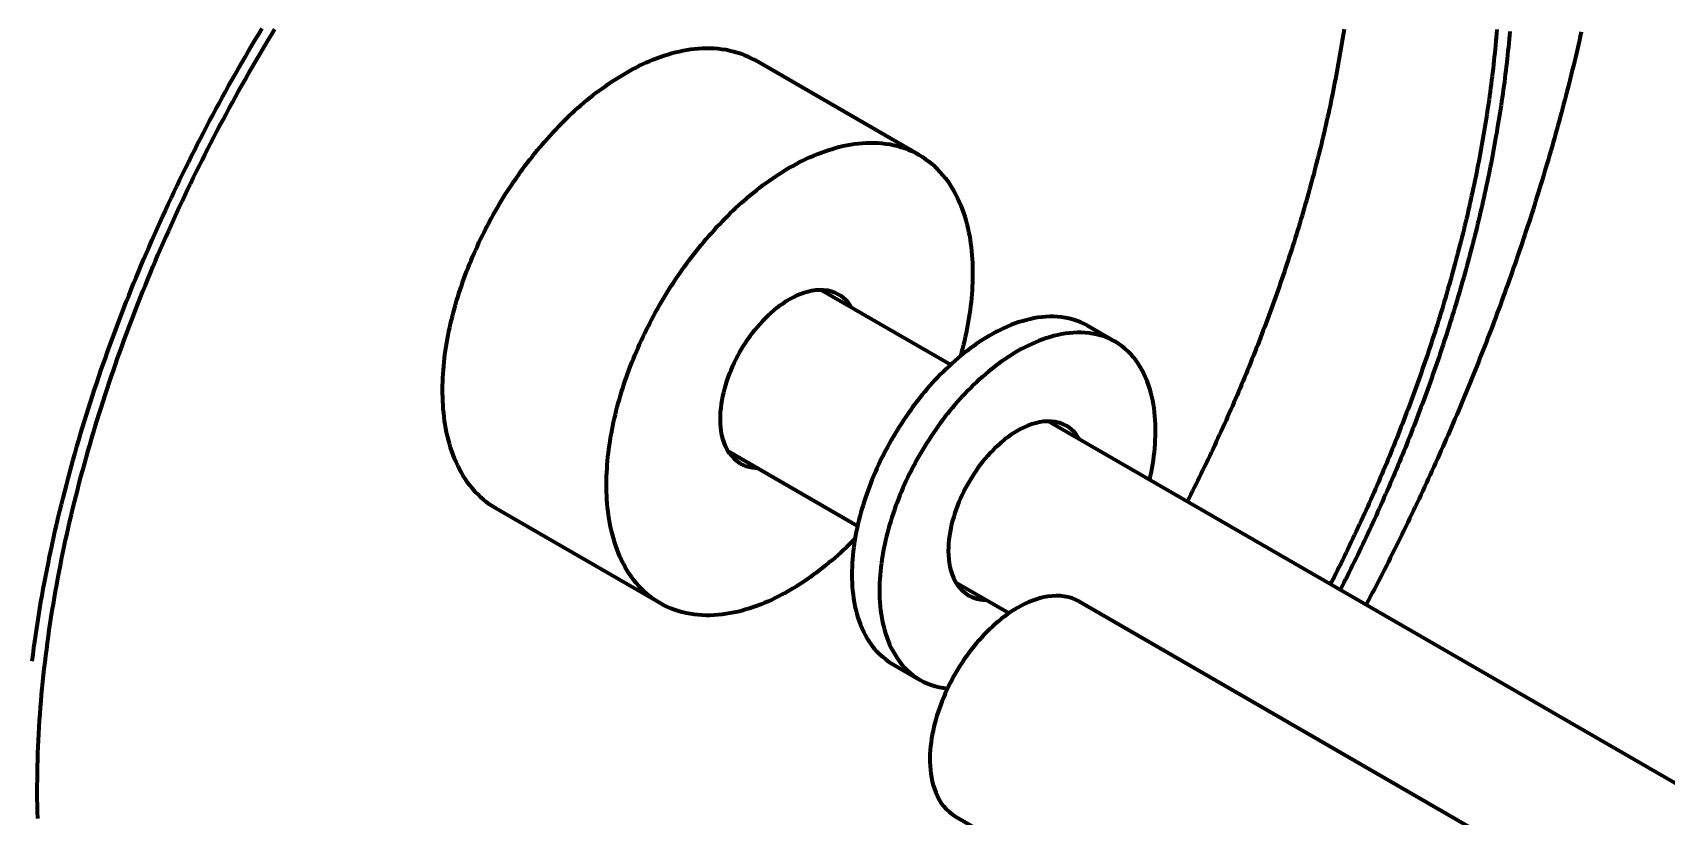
# Model space of a CAD drawing. Header units: millimetres. Extents: x 0 to 841, y 0 to 594.
# Drawn here: x 355.17 to 388.65, y 206.34 to 222.4 of the extents above; entities that cross this region are included whole.
import ezdxf

# ---------------------------------------------------------------- set-up
doc = ezdxf.new("R2010")
doc.units = ezdxf.units.MM
doc.layers.add('01-VISIBLE', color=7, linetype='CONTINUOUS', lineweight=70)

msp = doc.modelspace()

# ---------------------------------------------------------------- linework, layer by layer
at = {"layer": '01-VISIBLE'}
for p, q in [((373.332, 219.896), (369.973, 221.835)), ((371.319, 217.132), (373.979, 215.597)), ((376.785, 216.396), (377.351, 216.069)), ((375.991, 214.435), (425.799, 185.679)), ((369.414, 213.833), (372.074, 212.297)), ((368.027, 210.708), (364.668, 212.647)), ((374.086, 211.136), (375.178, 210.505)), ((376.621, 210.741), (424.334, 183.194)), ((372.785, 209.467), (373.351, 209.141)), ((374.081, 206.341), (422.095, 178.62))]:
    msp.add_line(p, q, dxfattribs=at)
for points in [[(355.16, 209.521), (355.177, 209.656), (355.195, 209.791), (355.214, 209.926), (355.233, 210.061), (355.253, 210.196), (355.274, 210.33), (355.295, 210.465), (355.317, 210.599), (355.34, 210.734), (355.364, 210.868), (355.388, 211.002), (355.412, 211.136), (355.438, 211.27), (355.464, 211.403), (355.491, 211.537), (355.518, 211.67), (355.546, 211.804), (355.575, 211.937), (355.604, 212.07), (355.634, 212.203), (355.664, 212.335), (355.695, 212.468), (355.727, 212.601), (355.759, 212.733), (355.792, 212.865), (355.826, 212.997), (355.86, 213.129), (355.894, 213.261), (355.93, 213.392), (355.965, 213.524), (356.002, 213.655), (356.039, 213.786), (356.076, 213.917), (356.114, 214.048), (356.153, 214.178), (356.192, 214.309), (356.232, 214.439), (356.272, 214.569), (356.313, 214.699), (356.355, 214.829), (356.396, 214.958), (356.439, 215.088), (356.482, 215.217), (356.525, 215.346), (356.569, 215.475), (356.614, 215.604), (356.659, 215.732), (356.705, 215.861), (356.751, 215.989), (356.797, 216.117), (356.844, 216.245), (356.892, 216.372), (356.94, 216.5), (356.989, 216.627), (357.038, 216.754), (357.088, 216.881), (357.138, 217.007), (357.188, 217.134), (357.239, 217.26), (357.291, 217.386), (357.343, 217.512), (357.396, 217.638), (357.449, 217.763), (357.502, 217.889), (357.556, 218.014), (357.61, 218.138), (357.665, 218.263), (357.721, 218.388), (357.777, 218.512), (357.833, 218.636), (357.89, 218.76), (357.947, 218.883), (358.005, 219.007), (358.063, 219.13), (358.121, 219.253), (358.18, 219.375), (358.24, 219.498), (358.3, 219.62), (358.36, 219.742), (358.421, 219.864), (358.483, 219.986), (358.544, 220.107), (358.607, 220.228), (358.669, 220.349), (358.732, 220.47), (358.796, 220.591), (358.86, 220.711), (358.924, 220.831), (358.989, 220.951), (359.054, 221.07), (359.12, 221.189), (359.186, 221.308), (359.253, 221.427), (359.32, 221.546), (359.387, 221.664), (359.455, 221.782), (359.524, 221.9), (359.592, 222.018), (359.661, 222.135), (359.731, 222.252), (359.801, 222.369), (359.872, 222.486)], [(355.274, 206.298), (355.27, 206.432), (355.267, 206.565), (355.265, 206.699), (355.265, 206.833), (355.265, 206.966), (355.266, 207.1), (355.267, 207.234), (355.27, 207.367), (355.274, 207.501), (355.278, 207.635), (355.283, 207.768), (355.289, 207.902), (355.296, 208.035), (355.304, 208.169), (355.312, 208.302), (355.322, 208.436), (355.332, 208.569), (355.343, 208.702), (355.354, 208.835), (355.367, 208.968), (355.38, 209.101), (355.394, 209.234), (355.408, 209.367), (355.424, 209.5), (355.44, 209.633), (355.457, 209.765), (355.474, 209.898), (355.492, 210.03), (355.511, 210.163), (355.531, 210.295), (355.551, 210.427), (355.572, 210.559), (355.594, 210.691), (355.616, 210.823), (355.639, 210.954), (355.663, 211.086), (355.687, 211.218), (355.712, 211.349), (355.738, 211.48), (355.764, 211.611), (355.791, 211.742), (355.818, 211.873), (355.846, 212.004), (355.875, 212.134), (355.904, 212.265), (355.934, 212.395), (355.965, 212.525), (355.996, 212.655), (356.028, 212.785), (356.06, 212.915), (356.093, 213.044), (356.126, 213.174), (356.16, 213.303), (356.195, 213.432), (356.23, 213.561), (356.266, 213.69), (356.302, 213.819), (356.339, 213.947), (356.376, 214.075), (356.414, 214.204), (356.453, 214.332), (356.492, 214.46), (356.531, 214.587), (356.571, 214.715), (356.612, 214.842), (356.653, 214.969), (356.695, 215.096), (356.737, 215.223), (356.78, 215.35), (356.823, 215.476), (356.867, 215.603), (356.911, 215.729), (356.956, 215.855), (357.001, 215.981), (357.047, 216.106), (357.093, 216.232), (357.14, 216.357), (357.187, 216.482), (357.235, 216.607), (357.283, 216.732), (357.331, 216.856), (357.381, 216.98), (357.43, 217.105), (357.48, 217.228), (357.531, 217.352), (357.582, 217.476), (357.634, 217.599), (357.686, 217.722), (357.738, 217.845), (357.791, 217.968), (357.845, 218.09), (357.899, 218.213), (357.953, 218.335), (358.008, 218.457), (358.063, 218.579), (358.119, 218.7), (358.175, 218.821), (358.231, 218.943), (358.289, 219.063), (358.346, 219.184), (358.404, 219.305), (358.462, 219.425), (358.521, 219.545), (358.581, 219.665), (358.64, 219.784), (358.701, 219.904), (358.761, 220.023), (358.822, 220.142), (358.884, 220.26), (358.946, 220.379), (359.008, 220.497), (359.071, 220.615), (359.134, 220.733), (359.198, 220.85), (359.262, 220.968), (359.326, 221.085), (359.391, 221.202), (359.457, 221.318), (359.522, 221.435), (359.589, 221.551), (359.655, 221.667), (359.722, 221.782), (359.79, 221.898), (359.858, 222.013), (359.926, 222.128), (359.995, 222.243), (360.064, 222.357), (360.133, 222.471)], [(382.042, 222.474), (382.03, 222.395), (382.018, 222.316), (382.005, 222.237), (381.992, 222.158), (381.979, 222.079), (381.966, 222), (381.952, 221.921), (381.938, 221.843), (381.924, 221.764), (381.91, 221.685), (381.895, 221.606), (381.881, 221.528), (381.866, 221.449), (381.85, 221.371), (381.835, 221.292), (381.819, 221.214), (381.804, 221.135), (381.787, 221.057), (381.771, 220.979), (381.755, 220.9), (381.738, 220.822), (381.721, 220.744), (381.704, 220.666), (381.686, 220.588), (381.668, 220.51), (381.651, 220.432), (381.632, 220.354), (381.614, 220.276), (381.596, 220.198), (381.577, 220.12), (381.558, 220.043), (381.539, 219.965), (381.52, 219.887), (381.5, 219.81), (381.48, 219.732), (381.46, 219.655), (381.44, 219.577), (381.42, 219.5), (381.399, 219.423), (381.378, 219.345), (381.357, 219.268), (381.336, 219.191), (381.315, 219.114), (381.293, 219.037), (381.271, 218.96), (381.249, 218.883), (381.227, 218.806), (381.205, 218.729), (381.182, 218.653), (381.159, 218.576), (381.136, 218.499), (381.113, 218.423), (381.09, 218.346), (381.066, 218.27), (381.042, 218.193), (381.018, 218.117), (380.994, 218.041), (380.97, 217.965), (380.945, 217.888), (380.921, 217.812), (380.896, 217.736), (380.871, 217.66), (380.846, 217.584), (380.82, 217.509), (380.795, 217.433), (380.769, 217.357), (380.743, 217.281), (380.717, 217.206), (380.69, 217.13), (380.664, 217.055), (380.637, 216.979), (380.61, 216.904), (380.583, 216.829), (380.556, 216.753), (380.528, 216.678), (380.501, 216.603), (380.473, 216.528), (380.445, 216.453), (380.417, 216.378), (380.388, 216.304), (380.36, 216.229), (380.331, 216.154), (380.302, 216.08), (380.273, 216.005), (380.244, 215.931), (380.215, 215.856), (380.185, 215.782), (380.155, 215.707), (380.125, 215.633), (380.095, 215.559), (380.065, 215.485), (380.035, 215.411), (380.004, 215.337), (379.973, 215.263), (379.943, 215.189), (379.911, 215.116), (379.88, 215.042), (379.849, 214.969), (379.817, 214.895), (379.785, 214.822), (379.754, 214.748), (379.721, 214.675), (379.689, 214.602), (379.657, 214.529), (379.624, 214.456), (379.591, 214.383), (379.559, 214.31), (379.525, 214.237), (379.492, 214.164), (379.459, 214.091), (379.425, 214.019), (379.392, 213.946), (379.358, 213.874), (379.324, 213.801), (379.289, 213.729), (379.255, 213.657), (379.221, 213.584), (379.186, 213.512), (379.151, 213.44), (379.116, 213.368), (379.081, 213.297), (379.046, 213.225), (379.01, 213.153), (378.974, 213.081), (378.939, 213.01), (378.903, 212.938), (378.867, 212.867), (378.83, 212.796)], [(385.174, 222.463), (385.167, 222.383), (385.16, 222.303), (385.153, 222.223), (385.145, 222.144), (385.138, 222.064), (385.13, 221.984), (385.121, 221.904), (385.113, 221.825), (385.104, 221.745), (385.095, 221.666), (385.086, 221.586), (385.076, 221.507), (385.066, 221.427), (385.056, 221.348), (385.046, 221.268), (385.035, 221.189), (385.024, 221.109), (385.013, 221.03), (385.002, 220.951), (384.99, 220.872), (384.978, 220.792), (384.966, 220.713), (384.954, 220.634), (384.941, 220.555), (384.929, 220.476), (384.915, 220.397), (384.902, 220.318), (384.889, 220.239), (384.875, 220.16), (384.861, 220.081), (384.847, 220.002), (384.832, 219.923), (384.817, 219.845), (384.802, 219.766), (384.787, 219.687), (384.772, 219.609), (384.756, 219.53), (384.74, 219.452), (384.724, 219.373), (384.708, 219.295), (384.691, 219.216), (384.674, 219.138), (384.657, 219.06), (384.64, 218.982), (384.623, 218.903), (384.605, 218.825), (384.587, 218.747), (384.569, 218.669), (384.551, 218.591), (384.532, 218.513), (384.514, 218.435), (384.495, 218.358), (384.476, 218.28), (384.456, 218.202), (384.437, 218.124), (384.417, 218.047), (384.397, 217.969), (384.377, 217.892), (384.356, 217.814), (384.336, 217.737), (384.315, 217.659), (384.294, 217.582), (384.273, 217.505), (384.251, 217.428), (384.23, 217.351), (384.208, 217.274), (384.186, 217.197), (384.164, 217.12), (384.141, 217.043), (384.119, 216.966), (384.096, 216.889), (384.073, 216.812), (384.05, 216.736), (384.026, 216.659), (384.003, 216.582), (383.979, 216.506), (383.955, 216.43), (383.931, 216.353), (383.907, 216.277), (383.882, 216.201), (383.857, 216.124), (383.832, 216.048), (383.807, 215.972), (383.782, 215.896), (383.757, 215.82), (383.731, 215.744), (383.705, 215.669), (383.679, 215.593), (383.653, 215.517), (383.627, 215.441), (383.6, 215.366), (383.573, 215.29), (383.546, 215.215), (383.519, 215.14), (383.492, 215.064), (383.464, 214.989), (383.437, 214.914), (383.409, 214.839), (383.381, 214.764), (383.353, 214.689), (383.324, 214.614), (383.296, 214.539), (383.267, 214.464), (383.238, 214.389), (383.209, 214.315), (383.18, 214.24), (383.151, 214.166), (383.121, 214.091), (383.091, 214.017), (383.061, 213.943), (383.031, 213.868), (383.001, 213.794), (382.971, 213.72), (382.94, 213.646), (382.909, 213.572), (382.878, 213.498), (382.847, 213.424), (382.816, 213.351), (382.784, 213.277), (382.753, 213.203), (382.721, 213.13), (382.689, 213.056), (382.657, 212.983), (382.625, 212.91), (382.592, 212.837), (382.56, 212.763), (382.527, 212.69), (382.494, 212.617), (382.461, 212.544), (382.428, 212.471), (382.394, 212.399), (382.361, 212.326), (382.327, 212.253), (382.293, 212.181), (382.259, 212.108), (382.225, 212.036), (382.19, 211.963), (382.156, 211.891), (382.121, 211.819), (382.086, 211.747), (382.051, 211.675), (382.016, 211.603), (381.98, 211.531), (381.945, 211.459), (381.909, 211.388), (381.873, 211.316), (381.837, 211.244), (381.801, 211.173), (381.765, 211.102)], [(385.441, 222.424), (385.434, 222.344), (385.426, 222.264), (385.418, 222.185), (385.41, 222.105), (385.402, 222.025), (385.394, 221.945), (385.385, 221.866), (385.376, 221.786), (385.366, 221.706), (385.357, 221.627), (385.347, 221.547), (385.337, 221.468), (385.327, 221.388), (385.316, 221.309), (385.305, 221.229), (385.294, 221.15), (385.283, 221.07), (385.271, 220.991), (385.259, 220.912), (385.247, 220.833), (385.235, 220.753), (385.222, 220.674), (385.21, 220.595), (385.197, 220.516), (385.183, 220.437), (385.17, 220.358), (385.156, 220.279), (385.142, 220.2), (385.128, 220.121), (385.114, 220.042), (385.099, 219.963), (385.084, 219.884), (385.069, 219.806), (385.054, 219.727), (385.038, 219.648), (385.022, 219.57), (385.006, 219.491), (384.99, 219.413), (384.974, 219.334), (384.957, 219.256), (384.94, 219.177), (384.923, 219.099), (384.906, 219.021), (384.888, 218.942), (384.871, 218.864), (384.853, 218.786), (384.835, 218.708), (384.816, 218.63), (384.798, 218.552), (384.779, 218.474), (384.76, 218.396), (384.741, 218.318), (384.721, 218.241), (384.702, 218.163), (384.682, 218.085), (384.662, 218.007), (384.642, 217.93), (384.621, 217.852), (384.601, 217.775), (384.58, 217.697), (384.559, 217.62), (384.537, 217.543), (384.516, 217.465), (384.494, 217.388), (384.473, 217.311), (384.451, 217.234), (384.428, 217.157), (384.406, 217.08), (384.383, 217.003), (384.361, 216.926), (384.338, 216.849), (384.314, 216.773), (384.291, 216.696), (384.268, 216.619), (384.244, 216.543), (384.22, 216.466), (384.196, 216.39), (384.171, 216.313), (384.147, 216.237), (384.122, 216.161), (384.097, 216.084), (384.072, 216.008), (384.047, 215.932), (384.022, 215.856), (383.996, 215.78), (383.97, 215.704), (383.944, 215.628), (383.918, 215.553), (383.892, 215.477), (383.865, 215.401), (383.839, 215.326), (383.812, 215.25), (383.785, 215.175), (383.758, 215.099), (383.73, 215.024), (383.703, 214.949), (383.675, 214.873), (383.647, 214.798), (383.619, 214.723), (383.591, 214.648), (383.562, 214.573), (383.534, 214.498), (383.505, 214.423), (383.476, 214.349), (383.447, 214.274), (383.417, 214.199), (383.388, 214.125), (383.358, 214.05), (383.329, 213.976), (383.299, 213.901), (383.268, 213.827), (383.238, 213.753), (383.208, 213.679), (383.177, 213.605), (383.146, 213.531), (383.115, 213.457), (383.084, 213.383), (383.053, 213.309), (383.021, 213.235), (382.99, 213.162), (382.958, 213.088), (382.926, 213.014), (382.894, 212.941), (382.861, 212.868), (382.829, 212.794), (382.796, 212.721), (382.764, 212.648), (382.731, 212.575), (382.698, 212.502), (382.664, 212.429), (382.631, 212.356), (382.597, 212.283), (382.563, 212.21), (382.53, 212.138), (382.495, 212.065), (382.461, 211.993), (382.427, 211.92), (382.392, 211.848), (382.358, 211.776), (382.323, 211.703), (382.288, 211.631), (382.253, 211.559), (382.217, 211.487), (382.182, 211.415), (382.146, 211.344), (382.11, 211.272), (382.074, 211.2), (382.038, 211.129), (382.002, 211.057), (381.966, 210.986)], [(386.904, 222.418), (386.884, 222.33), (386.864, 222.243), (386.844, 222.155), (386.824, 222.068), (386.803, 221.98), (386.783, 221.893), (386.762, 221.806), (386.741, 221.718), (386.719, 221.631), (386.698, 221.544), (386.676, 221.457), (386.654, 221.369), (386.632, 221.282), (386.61, 221.195), (386.588, 221.108), (386.565, 221.021), (386.542, 220.935), (386.519, 220.848), (386.496, 220.761), (386.473, 220.674), (386.449, 220.587), (386.426, 220.501), (386.402, 220.414), (386.378, 220.328), (386.354, 220.241), (386.329, 220.155), (386.305, 220.068), (386.28, 219.982), (386.255, 219.896), (386.23, 219.809), (386.204, 219.723), (386.179, 219.637), (386.153, 219.551), (386.128, 219.465), (386.102, 219.379), (386.075, 219.293), (386.049, 219.207), (386.023, 219.121), (385.996, 219.036), (385.969, 218.95), (385.942, 218.864), (385.915, 218.779), (385.888, 218.693), (385.86, 218.607), (385.833, 218.522), (385.805, 218.437), (385.777, 218.351), (385.748, 218.266), (385.72, 218.181), (385.692, 218.096), (385.663, 218.01), (385.634, 217.925), (385.605, 217.84), (385.576, 217.755), (385.547, 217.67), (385.517, 217.586), (385.488, 217.501), (385.458, 217.416), (385.428, 217.331), (385.398, 217.247), (385.367, 217.162), (385.337, 217.078), (385.306, 216.993), (385.275, 216.909), (385.245, 216.825), (385.213, 216.74), (385.182, 216.656), (385.151, 216.572), (385.119, 216.488), (385.088, 216.404), (385.056, 216.32), (385.024, 216.236), (384.991, 216.152), (384.959, 216.068), (384.927, 215.985), (384.894, 215.901), (384.861, 215.817), (384.828, 215.734), (384.795, 215.65), (384.762, 215.567), (384.728, 215.483), (384.695, 215.4), (384.661, 215.317), (384.627, 215.234), (384.593, 215.15), (384.559, 215.067), (384.525, 214.984), (384.49, 214.901), (384.455, 214.819), (384.421, 214.736), (384.386, 214.653), (384.351, 214.57), (384.315, 214.488), (384.28, 214.405), (384.244, 214.323), (384.209, 214.24), (384.173, 214.158), (384.137, 214.076), (384.101, 213.993), (384.065, 213.911), (384.028, 213.829), (383.992, 213.747), (383.955, 213.665), (383.918, 213.583), (383.881, 213.501), (383.844, 213.419), (383.807, 213.338), (383.769, 213.256), (383.732, 213.174), (383.694, 213.093), (383.656, 213.012), (383.618, 212.93), (383.58, 212.849), (383.541, 212.768), (383.503, 212.686), (383.464, 212.605), (383.426, 212.524), (383.387, 212.443), (383.348, 212.362), (383.309, 212.281), (383.269, 212.201), (383.23, 212.12), (383.19, 212.039), (383.151, 211.959), (383.111, 211.878), (383.071, 211.798), (383.031, 211.718), (382.99, 211.637), (382.95, 211.557), (382.909, 211.477), (382.869, 211.397), (382.828, 211.317), (382.787, 211.237), (382.746, 211.157), (382.704, 211.077), (382.663, 210.998), (382.621, 210.918), (382.58, 210.838), (382.538, 210.759), (382.496, 210.679)], [(364.668, 212.647), (364.6, 212.688), (364.533, 212.733), (364.469, 212.781), (364.407, 212.831), (364.347, 212.884), (364.289, 212.94), (364.234, 212.998), (364.181, 213.058), (364.131, 213.121), (364.083, 213.185), (364.037, 213.251), (363.994, 213.318), (363.954, 213.388), (363.916, 213.458), (363.88, 213.53), (363.846, 213.602), (363.815, 213.676), (363.786, 213.751), (363.759, 213.826), (363.734, 213.902), (363.711, 213.979), (363.69, 214.057), (363.671, 214.134), (363.653, 214.213), (363.638, 214.291), (363.624, 214.37), (363.612, 214.449), (363.602, 214.529), (363.593, 214.608), (363.585, 214.688), (363.579, 214.768), (363.575, 214.848), (363.572, 214.928), (363.57, 215.008), (363.57, 215.088), (363.57, 215.168), (363.572, 215.249), (363.576, 215.329), (363.58, 215.409), (363.586, 215.489), (363.593, 215.568), (363.6, 215.648), (363.609, 215.728), (363.619, 215.807), (363.63, 215.887), (363.642, 215.966), (363.655, 216.045), (363.669, 216.124), (363.684, 216.203), (363.7, 216.281), (363.716, 216.36), (363.734, 216.438), (363.752, 216.516), (363.771, 216.594), (363.791, 216.671), (363.812, 216.748), (363.834, 216.826), (363.856, 216.903), (363.88, 216.979), (363.904, 217.056), (363.929, 217.132), (363.954, 217.208), (363.98, 217.283), (364.007, 217.359), (364.035, 217.434), (364.063, 217.509), (364.093, 217.584), (364.122, 217.658), (364.153, 217.732), (364.184, 217.806), (364.216, 217.879), (364.248, 217.953), (364.282, 218.026), (364.315, 218.098), (364.35, 218.171), (364.385, 218.243), (364.421, 218.314), (364.457, 218.386), (364.494, 218.457), (364.532, 218.528), (364.57, 218.598), (364.609, 218.668), (364.648, 218.738), (364.688, 218.807), (364.729, 218.876), (364.77, 218.945), (364.812, 219.013), (364.855, 219.081), (364.898, 219.149), (364.941, 219.216), (364.986, 219.283), (365.03, 219.349), (365.076, 219.415), (365.122, 219.481), (365.168, 219.546), (365.216, 219.611), (365.263, 219.675), (365.312, 219.739), (365.361, 219.802), (365.41, 219.865), (365.46, 219.928), (365.511, 219.99), (365.562, 220.052), (365.614, 220.113), (365.666, 220.173), (365.719, 220.233), (365.773, 220.293), (365.827, 220.352), (365.882, 220.411), (365.937, 220.468), (365.993, 220.526), (366.05, 220.583), (366.107, 220.639), (366.165, 220.694), (366.223, 220.749), (366.282, 220.803), (366.341, 220.857), (366.402, 220.91), (366.462, 220.962), (366.524, 221.014), (366.586, 221.064), (366.648, 221.114), (366.712, 221.164), (366.776, 221.212), (366.84, 221.259), (366.905, 221.306), (366.971, 221.352), (367.037, 221.397), (367.105, 221.441), (367.172, 221.483), (367.241, 221.525), (367.309, 221.566), (367.379, 221.606), (367.449, 221.644), (367.52, 221.682), (367.592, 221.718), (367.664, 221.753), (367.737, 221.786), (367.81, 221.818), (367.884, 221.849), (367.959, 221.878), (368.034, 221.905), (368.11, 221.931), (368.186, 221.955), (368.263, 221.978), (368.341, 221.998), (368.419, 222.017), (368.497, 222.033), (368.576, 222.048), (368.655, 222.06), (368.735, 222.069), (368.814, 222.077), (368.894, 222.082), (368.975, 222.084), (369.055, 222.083), (369.135, 222.08), (369.215, 222.073), (369.294, 222.064), (369.373, 222.052), (369.452, 222.036), (369.53, 222.017), (369.607, 221.995), (369.683, 221.97), (369.758, 221.941), (369.831, 221.909), (369.903, 221.874), (369.973, 221.835)], [(368.027, 210.708), (367.959, 210.749), (367.892, 210.794), (367.828, 210.842), (367.765, 210.892), (367.705, 210.945), (367.648, 211.001), (367.592, 211.059), (367.54, 211.119), (367.489, 211.181), (367.441, 211.246), (367.396, 211.312), (367.353, 211.379), (367.313, 211.448), (367.274, 211.519), (367.239, 211.59), (367.205, 211.663), (367.174, 211.737), (367.145, 211.812), (367.118, 211.887), (367.093, 211.963), (367.07, 212.04), (367.049, 212.117), (367.03, 212.195), (367.012, 212.273), (366.997, 212.352), (366.983, 212.431), (366.971, 212.51), (366.96, 212.59), (366.951, 212.669), (366.944, 212.749), (366.938, 212.829), (366.934, 212.909), (366.93, 212.989), (366.929, 213.069), (366.928, 213.149), (366.929, 213.229), (366.931, 213.309), (366.935, 213.389), (366.939, 213.469), (366.945, 213.549), (366.951, 213.629), (366.959, 213.709), (366.968, 213.789), (366.978, 213.868), (366.989, 213.947), (367.001, 214.027), (367.014, 214.106), (367.028, 214.185), (367.043, 214.263), (367.058, 214.342), (367.075, 214.42), (367.093, 214.499), (367.111, 214.577), (367.13, 214.654), (367.15, 214.732), (367.171, 214.809), (367.193, 214.886), (367.215, 214.963), (367.238, 215.04), (367.263, 215.116), (367.287, 215.193), (367.313, 215.269), (367.339, 215.344), (367.366, 215.42), (367.394, 215.495), (367.422, 215.57), (367.451, 215.644), (367.481, 215.719), (367.512, 215.793), (367.543, 215.867), (367.575, 215.94), (367.607, 216.014), (367.64, 216.086), (367.674, 216.159), (367.709, 216.231), (367.744, 216.303), (367.78, 216.375), (367.816, 216.447), (367.853, 216.518), (367.89, 216.588), (367.929, 216.659), (367.968, 216.729), (368.007, 216.799), (368.047, 216.868), (368.088, 216.937), (368.129, 217.006), (368.171, 217.074), (368.213, 217.142), (368.256, 217.21), (368.3, 217.277), (368.344, 217.344), (368.389, 217.41), (368.435, 217.476), (368.481, 217.542), (368.527, 217.607), (368.574, 217.672), (368.622, 217.736), (368.67, 217.8), (368.719, 217.863), (368.769, 217.926), (368.819, 217.989), (368.87, 218.051), (368.921, 218.113), (368.973, 218.174), (369.025, 218.234), (369.078, 218.294), (369.132, 218.354), (369.186, 218.413), (369.241, 218.471), (369.296, 218.529), (369.352, 218.587), (369.408, 218.643), (369.466, 218.7), (369.523, 218.755), (369.582, 218.81), (369.641, 218.864), (369.7, 218.918), (369.76, 218.971), (369.821, 219.023), (369.883, 219.074), (369.945, 219.125), (370.007, 219.175), (370.071, 219.224), (370.134, 219.273), (370.199, 219.32), (370.264, 219.367), (370.33, 219.413), (370.396, 219.458), (370.463, 219.501), (370.531, 219.544), (370.599, 219.586), (370.668, 219.627), (370.738, 219.667), (370.808, 219.705), (370.879, 219.743), (370.951, 219.779), (371.023, 219.813), (371.095, 219.847), (371.169, 219.879), (371.243, 219.91), (371.318, 219.939), (371.393, 219.966), (371.469, 219.992), (371.545, 220.016), (371.622, 220.039), (371.699, 220.059), (371.777, 220.078), (371.856, 220.094), (371.935, 220.108), (372.014, 220.121), (372.093, 220.13), (372.173, 220.138), (372.253, 220.142), (372.333, 220.145), (372.413, 220.144), (372.493, 220.141), (372.573, 220.134), (372.653, 220.125), (372.732, 220.113), (372.811, 220.097), (372.889, 220.078), (372.966, 220.056), (373.042, 220.031), (373.116, 220.002), (373.19, 219.97), (373.262, 219.935), (373.332, 219.896)], [(373.332, 219.896), (373.401, 219.854), (373.468, 219.809), (373.532, 219.762), (373.595, 219.711), (373.655, 219.657), (373.713, 219.601), (373.768, 219.543), (373.821, 219.482), (373.872, 219.42), (373.92, 219.355), (373.965, 219.289), (374.008, 219.221), (374.049, 219.151), (374.087, 219.08), (374.123, 219.008), (374.156, 218.935), (374.188, 218.861), (374.217, 218.786), (374.244, 218.71), (374.269, 218.633), (374.292, 218.556), (374.312, 218.478), (374.331, 218.4), (374.349, 218.322), (374.364, 218.243), (374.378, 218.163), (374.39, 218.084), (374.4, 218.004), (374.409, 217.924), (374.416, 217.844), (374.422, 217.763), (374.426, 217.683), (374.429, 217.602), (374.43, 217.522), (374.431, 217.441), (374.43, 217.361), (374.427, 217.28), (374.424, 217.2), (374.419, 217.12), (374.413, 217.039), (374.406, 216.959), (374.398, 216.879), (374.389, 216.799), (374.379, 216.719), (374.368, 216.64), (374.355, 216.56), (374.342, 216.481), (374.328, 216.401), (374.313, 216.322), (374.297, 216.243), (374.28, 216.165), (374.262, 216.086), (374.243, 216.008), (374.224, 215.93), (374.203, 215.852), (374.182, 215.774)], [(369.677, 213.566), (369.61, 213.61), (369.549, 213.662), (369.494, 213.72), (369.445, 213.784), (369.403, 213.852), (369.367, 213.924), (369.338, 213.999), (369.313, 214.075), (369.294, 214.153), (369.28, 214.232), (369.27, 214.312), (369.264, 214.392), (369.262, 214.472), (369.263, 214.552), (369.267, 214.632), (369.275, 214.712), (369.285, 214.792), (369.298, 214.871), (369.313, 214.95), (369.331, 215.028), (369.351, 215.106), (369.373, 215.183), (369.397, 215.26), (369.423, 215.336), (369.451, 215.411), (369.481, 215.485), (369.513, 215.559), (369.547, 215.632), (369.582, 215.704), (369.619, 215.775), (369.657, 215.846), (369.697, 215.915), (369.739, 215.984), (369.782, 216.052), (369.827, 216.118), (369.874, 216.184), (369.922, 216.248), (369.971, 216.311), (370.022, 216.373), (370.075, 216.434), (370.129, 216.493), (370.185, 216.551), (370.242, 216.607), (370.301, 216.661), (370.362, 216.714), (370.424, 216.765), (370.488, 216.813), (370.553, 216.86), (370.62, 216.904), (370.689, 216.945), (370.76, 216.983), (370.832, 217.018), (370.906, 217.049), (370.982, 217.076), (371.059, 217.098), (371.137, 217.116), (371.217, 217.127), (371.297, 217.132), (371.377, 217.13), (371.457, 217.12), (371.535, 217.101), (371.61, 217.074), (371.682, 217.038)], [(371.682, 217.038), (371.735, 217.004), (371.785, 216.965), (371.831, 216.922), (371.873, 216.875), (371.911, 216.824), (371.945, 216.771)], [(376.785, 216.396), (376.714, 216.434), (376.641, 216.468), (376.565, 216.497), (376.488, 216.522), (376.41, 216.543), (376.331, 216.559), (376.251, 216.571), (376.17, 216.579), (376.089, 216.582), (376.008, 216.582), (375.927, 216.579), (375.847, 216.572), (375.766, 216.561), (375.687, 216.548), (375.607, 216.531), (375.529, 216.512), (375.451, 216.49), (375.374, 216.466), (375.297, 216.439), (375.221, 216.41), (375.147, 216.379), (375.073, 216.346), (375, 216.312), (374.927, 216.275), (374.856, 216.237), (374.785, 216.197)], [(374.785, 216.197), (374.716, 216.156), (374.647, 216.114), (374.58, 216.07), (374.513, 216.025), (374.447, 215.979), (374.382, 215.931), (374.317, 215.882), (374.254, 215.832), (374.191, 215.782), (374.13, 215.73), (374.069, 215.677), (374.008, 215.623), (373.949, 215.569), (373.891, 215.513), (373.833, 215.457), (373.776, 215.4), (373.72, 215.342), (373.665, 215.283), (373.61, 215.224), (373.556, 215.163), (373.503, 215.103), (373.451, 215.041), (373.4, 214.979), (373.349, 214.916), (373.299, 214.853), (373.25, 214.789), (373.202, 214.724), (373.155, 214.659), (373.108, 214.593), (373.062, 214.527), (373.017, 214.46), (372.973, 214.392), (372.929, 214.324), (372.887, 214.256), (372.845, 214.187), (372.804, 214.118), (372.763, 214.048), (372.724, 213.977), (372.685, 213.907), (372.647, 213.835), (372.61, 213.764), (372.574, 213.692), (372.539, 213.619), (372.505, 213.546), (372.471, 213.473), (372.438, 213.399), (372.407, 213.325), (372.376, 213.25), (372.346, 213.176), (372.317, 213.1), (372.289, 213.025), (372.262, 212.949), (372.235, 212.872), (372.21, 212.796), (372.186, 212.719), (372.163, 212.642), (372.141, 212.564), (372.12, 212.486), (372.1, 212.408), (372.082, 212.329), (372.064, 212.251), (372.048, 212.172), (372.033, 212.093), (372.019, 212.013), (372.006, 211.933), (371.995, 211.854), (371.985, 211.774), (371.976, 211.693), (371.969, 211.613), (371.964, 211.533), (371.96, 211.452), (371.958, 211.371), (371.957, 211.291), (371.958, 211.21), (371.961, 211.129), (371.965, 211.049), (371.972, 210.969), (371.981, 210.888), (371.992, 210.808), (372.005, 210.729), (372.02, 210.65), (372.037, 210.571), (372.058, 210.493), (372.08, 210.415), (372.106, 210.339), (372.134, 210.263), (372.165, 210.189), (372.199, 210.116), (372.236, 210.044), (372.277, 209.975), (372.32, 209.907), (372.367, 209.841), (372.417, 209.778), (372.471, 209.718), (372.528, 209.66), (372.588, 209.607), (372.651, 209.556), (372.717, 209.51), (372.785, 209.467)], [(377.351, 216.069), (377.28, 216.107), (377.206, 216.141), (377.131, 216.171), (377.054, 216.196), (376.976, 216.216), (376.896, 216.232), (376.816, 216.244), (376.736, 216.252), (376.655, 216.256), (376.574, 216.256), (376.493, 216.252), (376.412, 216.245), (376.332, 216.234), (376.252, 216.221), (376.173, 216.204), (376.094, 216.185), (376.016, 216.163), (375.939, 216.139), (375.863, 216.112), (375.787, 216.084), (375.712, 216.053), (375.638, 216.02), (375.565, 215.985), (375.493, 215.949), (375.422, 215.911), (375.351, 215.871)], [(378.062, 213.239), (378.079, 213.319), (378.095, 213.4), (378.11, 213.48), (378.124, 213.561), (378.136, 213.642), (378.147, 213.723), (378.156, 213.805), (378.164, 213.886), (378.17, 213.968), (378.175, 214.049), (378.178, 214.131), (378.179, 214.213), (378.179, 214.295), (378.177, 214.377), (378.173, 214.459), (378.167, 214.54), (378.159, 214.622), (378.148, 214.703), (378.136, 214.784), (378.121, 214.865), (378.104, 214.945), (378.084, 215.024), (378.061, 215.103), (378.036, 215.181), (378.008, 215.258), (377.977, 215.334), (377.943, 215.408), (377.906, 215.481), (377.865, 215.552), (377.822, 215.621), (377.774, 215.688), (377.724, 215.753), (377.67, 215.814), (377.612, 215.872), (377.551, 215.927), (377.487, 215.979), (377.421, 216.026), (377.351, 216.069)], [(375.351, 215.871), (375.282, 215.83), (375.213, 215.787), (375.145, 215.743), (375.078, 215.698), (375.012, 215.652), (374.947, 215.604), (374.883, 215.556), (374.82, 215.506), (374.757, 215.455), (374.695, 215.403), (374.634, 215.35), (374.574, 215.297), (374.515, 215.242), (374.456, 215.187), (374.399, 215.13), (374.342, 215.073), (374.286, 215.015), (374.23, 214.956), (374.176, 214.897), (374.122, 214.837), (374.069, 214.776), (374.017, 214.714), (373.966, 214.652), (373.915, 214.589), (373.865, 214.526), (373.816, 214.462), (373.768, 214.397), (373.72, 214.332), (373.674, 214.266), (373.628, 214.2), (373.583, 214.133), (373.539, 214.066), (373.495, 213.998), (373.452, 213.929), (373.41, 213.86), (373.369, 213.791), (373.329, 213.721), (373.29, 213.651), (373.251, 213.58), (373.213, 213.509), (373.176, 213.437), (373.14, 213.365), (373.105, 213.293), (373.07, 213.22), (373.037, 213.146), (373.004, 213.073), (372.972, 212.998), (372.941, 212.924), (372.911, 212.849), (372.882, 212.774), (372.854, 212.698), (372.827, 212.622), (372.801, 212.546), (372.776, 212.469), (372.752, 212.392), (372.729, 212.315), (372.707, 212.237), (372.686, 212.159), (372.666, 212.081), (372.647, 212.003), (372.63, 211.924), (372.613, 211.845), (372.598, 211.766), (372.584, 211.686), (372.572, 211.607), (372.561, 211.527), (372.551, 211.447), (372.542, 211.367), (372.535, 211.286), (372.53, 211.206), (372.526, 211.125), (372.523, 211.045), (372.523, 210.964), (372.524, 210.883), (372.526, 210.803), (372.531, 210.722), (372.538, 210.642), (372.546, 210.562), (372.557, 210.482), (372.57, 210.402), (372.585, 210.323), (372.603, 210.244), (372.623, 210.166), (372.646, 210.089), (372.671, 210.012), (372.7, 209.937), (372.731, 209.862), (372.765, 209.789), (372.802, 209.718), (372.842, 209.648), (372.886, 209.58), (372.933, 209.514), (372.983, 209.451), (373.037, 209.391), (373.093, 209.334), (373.153, 209.28), (373.216, 209.23), (373.282, 209.183), (373.351, 209.141)], [(376.353, 214.341), (376.281, 214.377), (376.205, 214.405), (376.126, 214.423), (376.045, 214.433), (375.964, 214.435), (375.883, 214.429), (375.803, 214.417), (375.724, 214.399), (375.646, 214.376), (375.57, 214.349), (375.495, 214.317), (375.422, 214.281), (375.351, 214.242)], [(376.05, 214.401), (376.047, 214.406), (376.044, 214.412), (376.04, 214.417), (376.037, 214.423), (376.033, 214.429), (376.03, 214.434)], [(376.616, 214.074), (376.582, 214.127), (376.544, 214.178), (376.502, 214.225), (376.456, 214.268), (376.407, 214.307), (376.353, 214.341)], [(375.351, 214.242), (375.283, 214.2), (375.216, 214.156), (375.151, 214.11), (375.087, 214.061), (375.025, 214.01), (374.965, 213.957), (374.907, 213.903), (374.85, 213.847), (374.794, 213.789), (374.74, 213.73), (374.688, 213.669), (374.637, 213.607), (374.588, 213.544), (374.54, 213.48), (374.494, 213.414), (374.45, 213.348), (374.407, 213.28), (374.365, 213.212), (374.325, 213.143), (374.287, 213.072), (374.25, 213.001), (374.215, 212.929), (374.182, 212.856), (374.151, 212.783), (374.121, 212.708), (374.093, 212.633), (374.067, 212.558), (374.043, 212.481), (374.021, 212.404), (374.001, 212.327), (373.984, 212.249), (373.969, 212.17), (373.956, 212.091), (373.946, 212.012), (373.939, 211.932), (373.934, 211.852), (373.933, 211.772), (373.936, 211.692), (373.942, 211.612), (373.952, 211.533), (373.966, 211.454), (373.985, 211.376), (374.01, 211.3), (374.04, 211.226), (374.075, 211.154), (374.117, 211.086), (374.166, 211.022), (374.221, 210.964), (374.282, 210.913), (374.348, 210.868)], [(370.04, 213.472), (369.977, 213.474), (369.914, 213.482), (369.852, 213.495), (369.792, 213.513), (369.733, 213.537), (369.677, 213.566)], [(372.022, 212.032), (371.964, 211.974), (371.906, 211.917), (371.847, 211.86), (371.788, 211.804), (371.728, 211.748), (371.667, 211.694), (371.606, 211.639), (371.544, 211.586), (371.481, 211.534), (371.418, 211.482), (371.354, 211.431), (371.29, 211.38), (371.225, 211.331), (371.159, 211.283), (371.092, 211.235), (371.025, 211.188), (370.957, 211.143), (370.889, 211.098), (370.82, 211.054), (370.75, 211.012), (370.679, 210.97)], [(370.679, 210.97), (370.608, 210.93), (370.536, 210.891), (370.463, 210.853), (370.39, 210.816), (370.316, 210.781), (370.241, 210.747), (370.165, 210.714), (370.089, 210.684), (370.013, 210.654), (369.935, 210.627), (369.857, 210.601), (369.779, 210.577), (369.7, 210.555), (369.62, 210.535), (369.54, 210.517), (369.459, 210.502), (369.378, 210.488), (369.297, 210.477), (369.215, 210.469), (369.133, 210.463), (369.051, 210.46), (368.969, 210.459), (368.887, 210.462), (368.805, 210.468), (368.724, 210.477), (368.642, 210.489), (368.562, 210.504), (368.482, 210.523), (368.403, 210.545), (368.325, 210.571), (368.248, 210.6), (368.173, 210.632), (368.099, 210.668), (368.027, 210.708)], [(374.106, 211.102), (374.113, 211.102), (374.119, 211.102), (374.126, 211.102), (374.132, 211.101), (374.139, 211.101), (374.145, 211.101)], [(375.351, 210.615), (375.282, 210.574), (375.214, 210.53), (375.148, 210.485), (375.083, 210.437), (375.019, 210.388), (374.957, 210.337), (374.896, 210.285), (374.836, 210.231), (374.778, 210.175), (374.72, 210.119), (374.664, 210.061), (374.61, 210.002), (374.556, 209.942), (374.504, 209.881), (374.453, 209.819), (374.403, 209.755), (374.354, 209.691), (374.307, 209.626), (374.261, 209.56), (374.216, 209.493), (374.172, 209.426), (374.13, 209.357), (374.089, 209.288), (374.049, 209.218), (374.011, 209.148), (373.973, 209.076), (373.937, 209.004), (373.903, 208.931), (373.869, 208.858), (373.838, 208.784), (373.807, 208.71), (373.778, 208.635), (373.751, 208.559), (373.725, 208.483), (373.701, 208.406), (373.678, 208.329), (373.657, 208.251), (373.637, 208.173), (373.62, 208.095), (373.604, 208.016), (373.591, 207.936), (373.579, 207.857), (373.57, 207.777), (373.562, 207.697), (373.557, 207.616), (373.555, 207.536), (373.555, 207.455), (373.559, 207.375), (373.565, 207.295), (373.574, 207.215), (373.587, 207.135), (373.603, 207.056), (373.623, 206.979), (373.647, 206.902), (373.676, 206.827), (373.709, 206.753), (373.747, 206.682), (373.79, 206.614), (373.838, 206.55), (373.892, 206.49), (373.95, 206.435), (374.013, 206.385), (374.081, 206.341)], [(374.348, 210.868), (374.405, 210.84), (374.463, 210.816), (374.524, 210.798), (374.585, 210.785), (374.648, 210.777), (374.711, 210.775)], [(376.621, 210.741), (376.547, 210.779), (376.469, 210.81), (376.389, 210.833), (376.307, 210.849), (376.224, 210.858), (376.14, 210.86), (376.057, 210.856), (375.974, 210.846), (375.892, 210.831), (375.811, 210.811), (375.731, 210.787), (375.652, 210.759), (375.575, 210.728), (375.499, 210.693), (375.424, 210.656), (375.351, 210.615)], [(373.351, 209.141), (373.426, 209.1), (373.504, 209.065), (373.584, 209.035), (373.665, 209.009), (373.748, 208.988), (373.832, 208.973), (373.917, 208.962)]]:
    msp.add_lwpolyline(points, dxfattribs=at)

doc.saveas('drawing.dxf')
